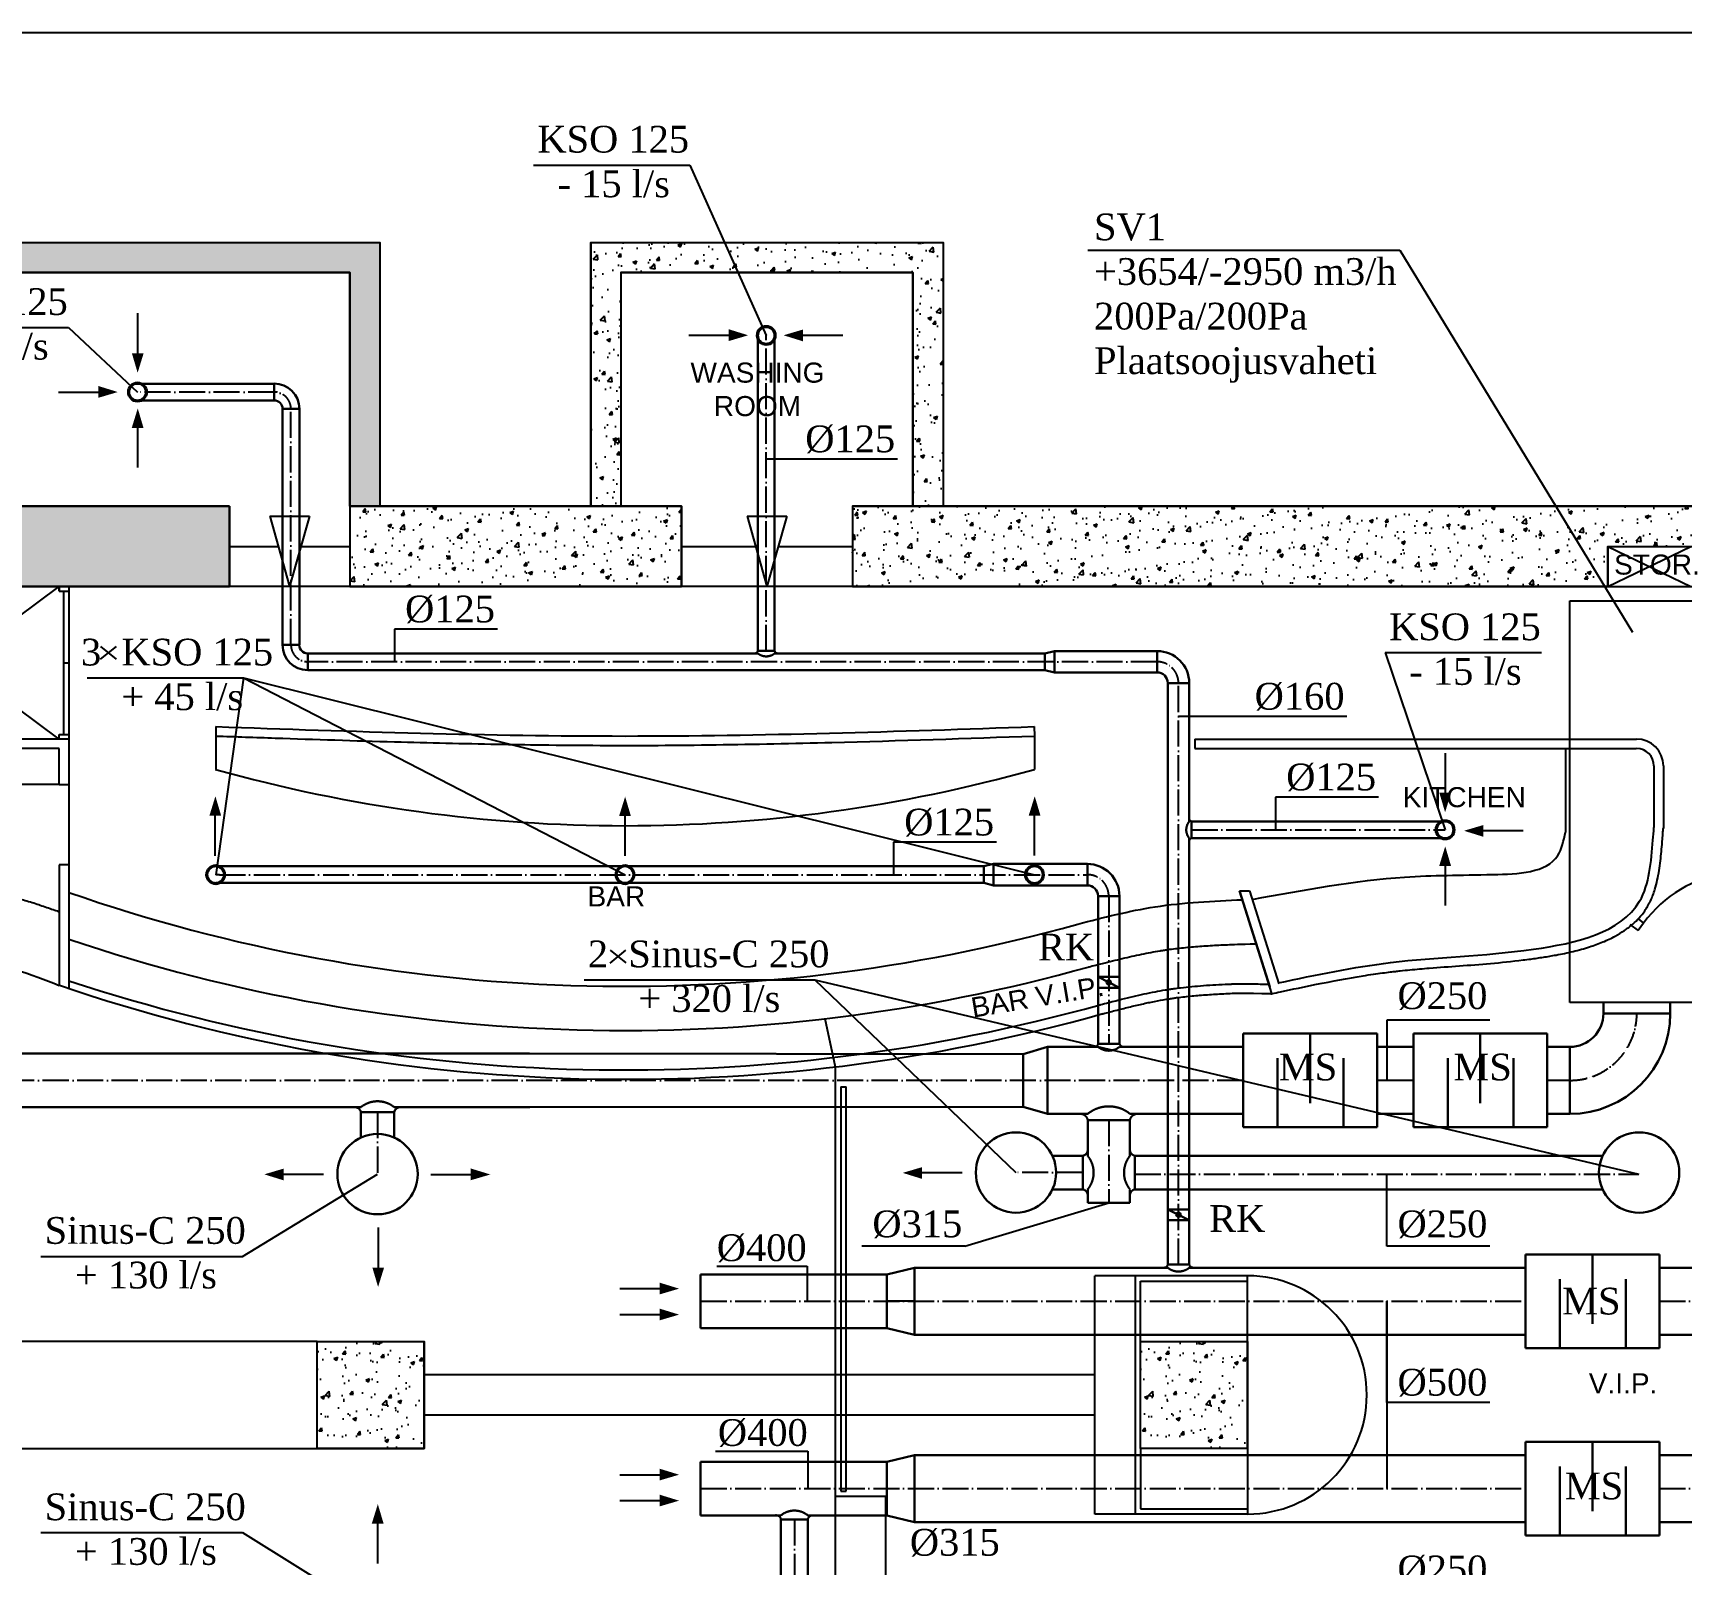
# Model space of a CAD drawing. Header units: millimetres. Extents: x 64632 to 106632, y -11124 to 18576.
# Drawn here: x 83931 to 96240, y 6617 to 18057 of the extents above; entities that cross this region are included whole.
import ezdxf

# ---------------------------------------------------------------- set-up
doc = ezdxf.new("R2010")
doc.units = ezdxf.units.MM
doc.linetypes.add('CenterLine', pattern=[17.2, 13, -2, 0.2, -2])
for name, color, linetype in [('0_RAAM', 250, 'Continuous'), ('Strelki', 7, 'Continuous'), ('Torud SP', 5, 'Continuous'), ('Trubi', 232, 'Continuous'), ('Trubi S', 5, 'Continuous'), ('Trubi V', 1, 'Continuous'), ('Xref', 7, 'Continuous')]:
    doc.layers.add(name, color=color, linetype=linetype)
doc.styles.add('ROMANS', font='arial.ttf')
pattern_1 = [(50, (-455829.67, -150920.86), (286.90407, -25.10085), [30, -330]), (355, (-455829.67, -150920.86), (-55.50053, 300.87685), [24, -264]), (100.4514, (-455805.76, -150922.95), (231.40375, 275.77582), [25.49608, -280.45684]), (46.1842, (-455829.67, -150840.86), (426.89642, -66.2076), [45, -495]), (96.6356, (-455794.1, -150846.37), (373.86508, 389.64715), [38.2441, -420.6852]), (351.1842, (-455829.67, -150840.86), (373.86478, 389.64744), [36, -396]), (21, (-455789.67, -150860.86), (238.76282, -161.04756), [30, -330]), (326, (-455789.67, -150860.86), (97.32613, 290.06002), [24, -264]), (71.4514, (-455769.77, -150874.28), (336.08905, 129.0122), [25.49608, -280.45684]), (37.5, (-455829.67, -150920.86), (4.863942, 133.157542), [0, -260.8, 0, -268, 0, -265]), (7.5, (-455829.67, -150920.86), (105.227815, 157.764685), [0, -152.8, 0, -254.8, 0, -101]), (327.5, (-455918.87, -150920.86), (213.528974, -9.021949), [0, -100, 0, -312, 0, -414]), (317.5, (-455958.87, -150920.86), (233.27447, 40.04199), [0, -130, 0, -207.2, 0, -294])]

msp = doc.modelspace()

# ---------------------------------------------------------------- hatches: boundary and pattern name
at = {"layer": 'Strelki'}
for color, points in [(1, [(89128, 15843), (89128, 15755), (89273, 15798)]), (1, [(89682, 15753), (89682, 15841), (89537, 15798)]), (1, [(84758, 15664), (84670, 15664), (84713, 15518)]), (1, [(84420, 15419), (84420, 15331), (84565, 15374)]), (1, [(84669, 15106), (84757, 15106), (84714, 15252)]), (5, [(85249, 12208), (85337, 12208), (85294, 12354)]), (5, [(88309, 12206), (88397, 12206), (88354, 12351)]), (5, [(91368, 12209), (91456, 12209), (91413, 12354)]), (1, [(94523, 12380), (94435, 12380), (94478, 12234)]), (1, [(94764, 12051), (94764, 12139), (94619, 12096)]), (1, [(94434, 11834), (94522, 11834), (94479, 11980)]), (5, [(85804, 9484), (85804, 9572), (85659, 9529)]), (5, [(87201, 9573), (87201, 9485), (87347, 9528)]), (5, [(90572, 9495), (90572, 9583), (90427, 9540)]), (5, [(86554, 8833), (86466, 8833), (86509, 8688)]), (1, [(88611, 8720), (88611, 8632), (88757, 8675)]), (1, [(88611, 8526), (88611, 8438), (88757, 8481)]), (1, [(88611, 7330), (88611, 7242), (88757, 7285)]), (5, [(86462, 6920), (86550, 6920), (86507, 7065)]), (1, [(88611, 7136), (88611, 7048), (88757, 7091)])]:
    msp.add_hatch(color=color, dxfattribs=at).paths.add_polyline_path(points)
at = {"layer": 'Xref'}
h = msp.add_hatch(dxfattribs=at)
h.set_pattern_fill('AR-CONC', color=256, scale=40, style=0)
h.set_pattern_definition(pattern_1)
h.paths.add_polyline_path([(86298, 16266), (86298, 14521), (86523, 14521), (86523, 16491), (78673, 16491), (78673, 14521), (78898, 14521), (78898, 16266)])
h = msp.add_hatch(dxfattribs=at)
h.set_pattern_fill('AR-CONC', color=256, scale=40, style=0)
h.set_pattern_definition(pattern_1)
h.paths.add_polyline_path([(88098, 16491), (88098, 14521), (88323, 14521), (88323, 16266), (90503, 16266), (90503, 14521), (90728, 14521), (90728, 16491)])
h = msp.add_hatch(dxfattribs=at)
h.set_pattern_fill('AR-CONC', color=256, scale=40, style=0)
h.set_pattern_definition(pattern_1)
h.paths.add_polyline_path([(85398, 14521), (78593, 14521), (78593, 14221), (77543, 14221), (77543, 14521), (69153, 14521), (69828, 13921), (85398, 13921)])
h = msp.add_hatch(dxfattribs=at)
h.set_pattern_fill('AR-CONC', color=256, scale=40, style=0)
h.set_pattern_definition(pattern_1)
h.paths.add_polyline_path([(86298, 14521), (86298, 13921), (88775, 13921), (88775, 14521)])
h = msp.add_hatch(dxfattribs=at)
h.set_pattern_fill('AR-CONC', color=256, scale=40, style=0)
h.set_pattern_definition(pattern_1)
h.paths.add_polyline_path([(90051, 14521), (90051, 13921), (95693, 13921), (95693, 14221), (96513, 14221), (96513, 14521)])
h = msp.add_hatch(dxfattribs=at)
h.set_pattern_fill('AR-CONC', color=256, scale=40, style=0)
h.set_pattern_definition([(50, (-443309.67, -150920.86), (286.90407, -25.10085), [30, -330]), (355, (-443309.67, -150920.86), (-55.50053, 300.87685), [24, -264]), (100.4514, (-443285.76, -150922.95), (231.40375, 275.77582), [25.49608, -280.45684]), (46.1842, (-443309.67, -150840.86), (426.89642, -66.2076), [45, -495]), (96.6356, (-443274.1, -150846.37), (373.86508, 389.64715), [38.2441, -420.6852]), (351.1842, (-443309.67, -150840.86), (373.86478, 389.64744), [36, -396]), (21, (-443269.67, -150860.86), (238.76282, -161.04756), [30, -330]), (326, (-443269.67, -150860.86), (97.32613, 290.06002), [24, -264]), (71.4514, (-443249.77, -150874.28), (336.08905, 129.0122), [25.49608, -280.45684]), (37.5, (-443309.67, -150920.86), (4.863942, 133.157542), [0, -260.8, 0, -268, 0, -265]), (7.5, (-443309.67, -150920.86), (105.227815, 157.764685), [0, -152.8, 0, -254.8, 0, -101]), (327.5, (-443398.87, -150920.86), (213.528974, -9.021949), [0, -100, 0, -312, 0, -414]), (317.5, (-443438.87, -150920.86), (233.27447, 40.04199), [0, -130, 0, -207.2, 0, -294])])
h.paths.add_polyline_path([(86053, 8281), (86053, 7481), (86853, 7481), (86853, 8281)])
h = msp.add_hatch(dxfattribs=at)
h.set_pattern_fill('AR-CONC', color=256, scale=40, style=0)
h.set_pattern_definition([(50, (-437159.67, -150920.86), (286.90407, -25.10085), [30, -330]), (355, (-437159.67, -150920.86), (-55.50053, 300.87685), [24, -264]), (100.4514, (-437135.76, -150922.95), (231.40375, 275.77582), [25.49608, -280.45684]), (46.1842, (-437159.67, -150840.86), (426.89642, -66.2076), [45, -495]), (96.6356, (-437124.1, -150846.37), (373.86508, 389.64715), [38.2441, -420.6852]), (351.1842, (-437159.67, -150840.86), (373.86478, 389.64744), [36, -396]), (21, (-437119.67, -150860.86), (238.76282, -161.04756), [30, -330]), (326, (-437119.67, -150860.86), (97.32613, 290.06002), [24, -264]), (71.4514, (-437099.77, -150874.28), (336.08905, 129.0122), [25.49608, -280.45684]), (37.5, (-437159.67, -150920.86), (4.863942, 133.157542), [0, -260.8, 0, -268, 0, -265]), (7.5, (-437159.67, -150920.86), (105.227815, 157.764685), [0, -152.8, 0, -254.8, 0, -101]), (327.5, (-437248.87, -150920.86), (213.528974, -9.021949), [0, -100, 0, -312, 0, -414]), (317.5, (-437288.87, -150920.86), (233.27447, 40.04199), [0, -130, 0, -207.2, 0, -294])])
h.paths.add_polyline_path([(92203, 8281), (92203, 7481), (93003, 7481), (93003, 8281)])

# ---------------------------------------------------------------- linework, layer by layer
at = {"layer": '0_RAAM', "color": 7, "ltscale": 3}
msp.add_line((105921, 18057), (67053, 18057), dxfattribs=at)
at = {"layer": 'Strelki', "color": 7}
for p, q in [((88837, 17070), (89408, 15797)), ((94139, 16433), (95877, 13580)), ((84714, 15665), (84714, 15963)), ((84197, 15856), (84712, 15374)), ((88830, 15798), (89128, 15798)), ((89682, 15798), (89980, 15798)), ((84122, 15374), (84420, 15374)), ((84713, 15106), (84713, 14809)), ((89620, 14873), (89408, 14873)), ((86631, 13602), (86631, 13359)), ((84435, 13474), (84552, 13379)), ((84435, 13377), (84554, 13474)), ((94031, 13427), (94478, 12103)), ((85504, 13238), (85296, 11768)), ((85504, 13238), (88353, 11768)), ((85504, 13238), (91411, 11768)), ((92976, 12950), (92487, 12950)), ((94478, 12677), (94478, 12380)), ((93212, 12347), (93212, 12103)), ((85293, 11910), (85293, 12208)), ((88353, 11908), (88353, 12206)), ((91412, 11911), (91412, 12209)), ((95062, 12096), (94764, 12096)), ((90359, 12010), (90359, 11768)), ((94479, 11834), (94479, 11537)), ((88241, 11204), (88358, 11109)), ((88241, 11107), (88360, 11204)), ((89214, 10983), (89772, 10983)), ((89772, 10983), (91273, 9542)), ((89772, 10983), (95926, 9531)), ((94043, 10681), (94043, 10231)), ((85496, 8916), (86505, 9531)), ((86102, 9529), (85804, 9529)), ((86904, 9528), (87201, 9528)), ((90870, 9540), (90572, 9540)), ((94043, 8992), (94043, 9531)), ((90890, 8992), (91966, 9317)), ((86509, 9131), (86509, 8833)), ((85157, 8916), (85496, 8916)), ((89040, 8844), (89713, 8844)), ((89713, 8844), (89713, 8581)), ((88314, 8675), (88611, 8675)), ((94043, 7825), (94043, 8581)), ((94043, 8581), (94043, 7181)), ((88314, 8481), (88611, 8481)), ((89028, 7460), (89719, 7460)), ((89719, 7460), (89719, 7181)), ((88314, 7285), (88611, 7285)), ((88314, 7091), (88611, 7091)), ((86506, 6622), (86506, 6920)), ((85157, 6852), (85496, 6852)), ((85496, 6852), (86505, 6225))]:
    msp.add_line(p, q, dxfattribs=at)
at = {"layer": 'Torud SP', "color": 7, "linetype": 'Continuous', "lineweight": -3}
for p, q in [((87670, 17070), (88837, 17070)), ((91810, 16433), (94139, 16433)), ((83030, 15856), (84197, 15856)), ((90389, 14873), (89620, 14873)), ((87400, 13602), (86631, 13602)), ((94031, 13427), (95198, 13427)), ((84337, 13238), (85504, 13238)), ((93744, 12950), (92976, 12950)), ((93980, 12347), (93212, 12347)), ((91128, 12010), (90359, 12010)), ((88047, 10983), (89214, 10983)), ((94812, 10681), (94043, 10681)), ((90890, 8992), (90121, 8992)), ((94812, 8992), (94043, 8992)), ((83990, 8916), (85157, 8916)), ((94812, 7825), (94043, 7825)), ((83990, 6852), (85157, 6852))]:
    msp.add_line(p, q, dxfattribs=at)
at = {"layer": 'Trubi', "color": 3, "linetype": 'Continuous', "ltscale": 70}
for p, q in [((95410, 10814), (95410, 13814)), ((95410, 13814), (97410, 13814)), ((97410, 10814), (95410, 10814))]:
    msp.add_line(p, q, dxfattribs=at)
at = {"layer": 'Trubi S', "lineweight": 30}
for p, q in [((91033, 11831), (85296, 11831)), ((91105, 11848), (91033, 11831)), ((91033, 11706), (91033, 11831)), ((91105, 11848), (91105, 11688)), ((91806, 11848), (91105, 11848)), ((91033, 11706), (85296, 11706)), ((91105, 11688), (91033, 11706)), ((91806, 11688), (91105, 11688)), ((91886, 11608), (91886, 10505)), ((92046, 11608), (92046, 10505)), ((91886, 11004), (92046, 11004)), ((91886, 10923), (91886, 11004)), ((91886, 11004), (92046, 10923)), ((92046, 11004), (92046, 10923)), ((92046, 10923), (91886, 10923)), ((95660, 10731), (95660, 10814)), ((96160, 10731), (96160, 10814)), ((91327, 10428), (91508, 10481)), ((91508, 9981), (91508, 10481)), ((91508, 10481), (91886, 10481)), ((92046, 10481), (92970, 10481)), ((92970, 9881), (92970, 10581)), ((92970, 10581), (93970, 10581)), ((93470, 10581), (93470, 10062)), ((93970, 10581), (93970, 9881)), ((94241, 10481), (93970, 10481)), ((94241, 9881), (94241, 10581)), ((94241, 10581), (95241, 10581)), ((94741, 10581), (94741, 10062)), ((95241, 10581), (95241, 9881)), ((95410, 10481), (95241, 10481)), ((79923, 10431), (87640, 10431)), ((87640, 10431), (91327, 10428)), ((91327, 10428), (91327, 10034)), ((93227, 9881), (93227, 10396)), ((93719, 9881), (93719, 10396)), ((94498, 9881), (94498, 10396)), ((94990, 9881), (94990, 10396)), ((86330, 10031), (81420, 10031)), ((86380, 9994), (86380, 9804)), ((86630, 10031), (87642, 10031)), ((86630, 9994), (86630, 9804)), ((87642, 10031), (91327, 10034)), ((91327, 10034), (91508, 9981)), ((91508, 9981), (91748, 9981)), ((92124, 9981), (92970, 9981)), ((94241, 9981), (93970, 9981)), ((95410, 9981), (95241, 9981)), ((91809, 9667), (91809, 9934)), ((92124, 9667), (92124, 9934)), ((93970, 9881), (92970, 9881)), ((95241, 9881), (94241, 9881)), ((91545, 9667), (91772, 9667)), ((92161, 9667), (95658, 9667)), ((91772, 9417), (91545, 9417)), ((91809, 9317), (91809, 9417)), ((92124, 9317), (92124, 9417)), ((95653, 9417), (92161, 9417)), ((91809, 9317), (92124, 9317))]:
    msp.add_line(p, q, dxfattribs=at)
at = {"layer": 'Trubi S', "linetype": 'CenterLine', "lineweight": 30, "ltscale": 70}
for p, q in [((91806, 11688), (91806, 11848)), ((91886, 11608), (92046, 11608)), ((95660, 10731), (96160, 10731)), ((91886, 10482), (91862, 10482)), ((92046, 10505), (91886, 10505)), ((92047, 10481), (92079, 10481)), ((95410, 10481), (95410, 9981)), ((86380, 10031), (86330, 10031)), ((86380, 9994), (86630, 9994)), ((86631, 10031), (86668, 10031)), ((91809, 9981), (91746, 9981)), ((92125, 9981), (92172, 9981)), ((91809, 9934), (92124, 9934)), ((91772, 9667), (91772, 9417)), ((91809, 9667), (91809, 9717)), ((92124, 9668), (92124, 9706)), ((92161, 9417), (92161, 9667)), ((91809, 9417), (91809, 9379)), ((92124, 9417), (92124, 9367))]:
    msp.add_line(p, q, dxfattribs=at)
at = {"layer": 'Trubi S'}
for p, q in [((85324, 11768), (85296, 11768)), ((94241, 10231), (93970, 10231)), ((95410, 10231), (95241, 10231))]:
    msp.add_line(p, q, dxfattribs=at)
at = {"layer": 'Trubi S', "linetype": 'CenterLine', "ltscale": 15}
for p, q in [((85324, 11768), (91806, 11768)), ((91966, 11608), (91966, 10505)), ((92970, 10231), (76255, 10231)), ((86505, 9994), (86505, 9531)), ((91966, 9934), (91966, 9317)), ((91772, 9542), (91273, 9542)), ((92161, 9531), (95926, 9531))]:
    msp.add_line(p, q, dxfattribs=at)
at = {"layer": 'Trubi S', "lineweight": 30}
for centre, radius in [((85296, 11768), 70), ((85296, 11768), 62.5), ((88353, 11768), 70), ((88353, 11768), 62.5), ((91411, 11768), 70), ((91411, 11768), 62.5), ((91966, 10963), 16.4), ((86505, 9531), 300), ((91273, 9542), 300), ((95927, 9542), 300)]:
    msp.add_circle(centre, radius, dxfattribs=at)
at = {"layer": 'Trubi S', "linetype": 'ByBlock', "lineweight": 30, "ltscale": 70}
for centre, radius, start, end in [((91806, 11608), 240, 0, 90), ((91806, 11608), 80, 0, 90), ((95410, 10731), 750, 270, 0), ((95410, 10731), 250, 270, 0)]:
    msp.add_arc(centre, radius, start, end, dxfattribs=at)
at = {"layer": 'Trubi S', "linetype": 'CenterLine', "ltscale": 10}
for centre, radius, start, end in [((91806, 11608), 160, 0, 90), ((95410, 10731), 500, 270, 0)]:
    msp.add_arc(centre, radius, start, end, dxfattribs=at)
at = {"layer": 'Trubi S', "linetype": 'CenterLine', "lineweight": 30, "ltscale": 70}
for centre, radius, start, end in [((91857, 10511), 30.3, 277.2864, 348.3453), ((91966, 10580), 127, 230.6826, 309.1071), ((92076, 10512), 30.3, 191.8172, 274.5265), ((86334, 9984), 47.3, 11.8172, 94.5265), ((86505, 9877), 198, 50.6826, 129.1071), ((86676, 9984), 47.3, 97.2864, 168.3453), ((91751, 9922), 59.6, 11.8172, 94.5265), ((91967, 9787), 250, 50.6826, 129.1071), ((92182, 9922), 59.6, 97.2864, 168.3453), ((91762, 9714), 47.3, 281.8172, 4.5265), ((91655, 9542), 198, 320.6826, 39.1071), ((92278, 9542), 198, 140.6826, 219.1071), ((92171, 9714), 47.3, 187.2864, 258.3453), ((91762, 9371), 47.3, 7.2864, 78.3453), ((92171, 9371), 47.3, 101.8172, 184.5265)]:
    msp.add_arc(centre, radius, start, end, dxfattribs=at)
at = {"layer": 'Trubi V', "lineweight": 30}
for p, q in [((89345, 15797), (89345, 13440)), ((89470, 15797), (89470, 13440)), ((85733, 15436), (84712, 15436)), ((85733, 15311), (84712, 15311)), ((85796, 15249), (85796, 13484)), ((85921, 13484), (85921, 15249)), ((89345, 13421), (85983, 13421)), ((91488, 13421), (89478, 13421)), ((91560, 13439), (91488, 13421)), ((91488, 13296), (91488, 13421)), ((91560, 13439), (91560, 13279)), ((92327, 13439), (91560, 13439)), ((91488, 13296), (85983, 13296)), ((91560, 13279), (91488, 13296)), ((92327, 13279), (91560, 13279)), ((92407, 13199), (92407, 8855)), ((92567, 13199), (92567, 12166)), ((94478, 12166), (92585, 12166)), ((92567, 12041), (92567, 8855)), ((94478, 12041), (92585, 12041)), ((92407, 9267), (92567, 9267)), ((92407, 9186), (92407, 9267)), ((92407, 9267), (92567, 9186)), ((92567, 9267), (92567, 9186)), ((92567, 9186), (92407, 9186)), ((95079, 8231), (95079, 8931)), ((95079, 8931), (96079, 8931)), ((95579, 8931), (95579, 8412)), ((96079, 8931), (96079, 8231)), ((88918, 8381), (88918, 8781)), ((90309, 8781), (88918, 8781)), ((90309, 8781), (90515, 8831)), ((90309, 8381), (90309, 8781)), ((90515, 8331), (90515, 8831)), ((90515, 8831), (92407, 8831)), ((92567, 8831), (95079, 8831)), ((95336, 8231), (95336, 8746)), ((95828, 8231), (95828, 8746)), ((96079, 8831), (96410, 8831)), ((90309, 8381), (88918, 8381)), ((90309, 8381), (90515, 8331)), ((95079, 8331), (90515, 8331)), ((96410, 8331), (96079, 8331)), ((96079, 8231), (95079, 8231)), ((95079, 6831), (95079, 7531)), ((95079, 7531), (96079, 7531)), ((95579, 7531), (95579, 7012)), ((96079, 7531), (96079, 6831)), ((90309, 7381), (90515, 7431)), ((90515, 6931), (90515, 7431)), ((90515, 7431), (95079, 7431)), ((96079, 7431), (99800, 7431)), ((88918, 6981), (88918, 7381)), ((90309, 7381), (88918, 7381)), ((90309, 6981), (90309, 7381)), ((95336, 6831), (95336, 7346)), ((95828, 6831), (95828, 7346)), ((89478, 6981), (88918, 6981)), ((89518, 6951), (89518, 4116)), ((89718, 6951), (89718, 3986)), ((90309, 6981), (89719, 6981)), ((90309, 6981), (90515, 6931)), ((95079, 6931), (90515, 6931)), ((99800, 6931), (96079, 6931)), ((96079, 6831), (95079, 6831))]:
    msp.add_line(p, q, dxfattribs=at)
at = {"layer": 'Trubi V', "linetype": 'CenterLine', "ltscale": 15}
for p, q in [((89408, 13440), (89408, 15797)), ((85733, 15374), (84712, 15374)), ((85858, 13484), (85858, 15249)), ((92327, 13359), (85983, 13359)), ((92487, 8855), (92487, 13199)), ((92585, 12103), (94478, 12103)), ((88918, 8581), (95079, 8581)), ((96079, 8581), (96410, 8581)), ((88918, 7181), (95079, 7181)), ((96079, 7181), (97713, 7181)), ((89618, 6951), (89618, 4046))]:
    msp.add_line(p, q, dxfattribs=at)
at = {"layer": 'Trubi V', "linetype": 'CenterLine', "lineweight": 30, "ltscale": 70}
for p, q in [((85733, 15311), (85733, 15436)), ((85796, 15249), (85921, 15249)), ((85921, 13484), (85796, 13484)), ((85983, 13421), (85983, 13296)), ((89345, 13421), (89326, 13421)), ((89470, 13440), (89345, 13440)), ((89470, 13421), (89495, 13421)), ((92327, 13279), (92327, 13439)), ((92407, 13199), (92567, 13199)), ((92567, 12166), (92567, 12185)), ((92585, 12041), (92585, 12166)), ((92567, 12041), (92567, 12016)), ((92406, 8832), (92382, 8832)), ((92567, 8855), (92407, 8855)), ((92567, 8831), (92599, 8831)), ((89518, 6981), (89478, 6981)), ((89518, 6951), (89718, 6951)), ((89719, 6981), (89749, 6981))]:
    msp.add_line(p, q, dxfattribs=at)
at = {"layer": 'Trubi V'}
msp.add_line((90515, 8581), (90309, 8581), dxfattribs=at)
at = {"layer": 'Trubi V', "lineweight": 30}
for centre, radius in [((89408, 15797), 70), ((89408, 15797), 62.5), ((84712, 15374), 70), ((84712, 15374), 62.5), ((94478, 12103), 70), ((94478, 12103), 62.5), ((92487, 9227), 16.4)]:
    msp.add_circle(centre, radius, dxfattribs=at)
at = {"layer": 'Trubi V', "linetype": 'ByBlock', "lineweight": 30, "ltscale": 70}
for centre, radius, start, end in [((85733, 15249), 188, 0, 90), ((85733, 15249), 62.5, 0, 90), ((85983, 13484), 188, 180, 270), ((85983, 13484), 62.5, 180, 270), ((92327, 13199), 240, 0, 90), ((92327, 13199), 80, 0, 90)]:
    msp.add_arc(centre, radius, start, end, dxfattribs=at)
at = {"layer": 'Trubi V', "linetype": 'CenterLine', "ltscale": 10}
for centre, radius, start, end in [((85733, 15249), 125, 0, 90), ((85983, 13484), 125, 180, 270), ((92327, 13199), 160, 0, 90)]:
    msp.add_arc(centre, radius, start, end, dxfattribs=at)
at = {"layer": 'Trubi V', "linetype": 'CenterLine', "lineweight": 30, "ltscale": 70}
for centre, radius, start, end in [((89322, 13445), 23.6, 277.2864, 348.3453), ((89408, 13498), 99.2, 230.6826, 309.1071), ((89493, 13445), 23.6, 191.8172, 274.5265), ((92590, 12189), 23.6, 187.2864, 258.3453), ((92644, 12103), 99.2, 140.6826, 219.1071), ((92590, 12018), 23.6, 101.8172, 184.5265), ((92377, 8861), 30.3, 277.2864, 348.3453), ((92487, 8930), 127, 230.6826, 309.1071), ((92597, 8862), 30.3, 191.8172, 274.5265), ((89618, 6858), 159, 50.6826, 129.1071), ((89481, 6944), 37.8, 11.8172, 94.5265), ((89755, 6944), 37.8, 97.2864, 168.3453)]:
    msp.add_arc(centre, radius, start, end, dxfattribs=at)
at = {"layer": 'Xref'}
for p, q in [((78673, 16491), (86523, 16491)), ((78673, 16491), (86523, 16491)), ((86523, 16491), (86523, 14521)), ((86523, 16491), (86523, 14521)), ((88098, 16491), (88098, 14521)), ((88098, 16491), (88323, 16491)), ((88323, 16491), (90503, 16491)), ((90503, 16491), (90728, 16491)), ((90728, 16491), (90728, 14521)), ((78898, 16266), (86298, 16266)), ((86298, 16266), (78898, 16266)), ((86298, 16266), (86298, 13921)), ((86298, 14521), (86298, 16266)), ((88323, 16266), (88323, 14521)), ((88323, 16266), (90503, 16266)), ((90503, 16266), (90503, 14521)), ((78593, 14521), (85398, 14521)), ((85398, 14521), (78593, 14521)), ((85398, 14521), (78593, 14521)), ((85398, 14521), (85398, 13921)), ((85398, 13921), (85398, 14521)), ((85398, 13921), (85398, 14521)), ((85701, 14447), (85996, 14447)), ((85701, 14447), (85848, 13921)), ((85996, 14447), (85848, 13921)), ((86298, 14521), (88775, 14521)), ((86523, 14521), (86298, 14521)), ((88775, 14521), (88775, 13921)), ((89266, 14447), (89561, 14447)), ((89266, 14447), (89413, 13921)), ((89561, 14447), (89413, 13921)), ((90051, 14521), (96593, 14521)), ((90051, 14521), (90051, 13921)), ((85398, 14221), (85764, 14221)), ((85933, 14221), (86298, 14221)), ((88775, 14221), (89329, 14221)), ((89498, 14221), (90051, 14221)), ((95693, 14221), (95693, 13921)), ((95693, 14221), (96313, 13921)), ((95693, 13921), (96313, 14221)), ((95693, 14221), (96513, 14221)), ((85398, 13921), (69828, 13921)), ((69828, 13921), (85398, 13921)), ((82591, 12781), (84128, 13921)), ((84128, 12781), (82591, 13921)), ((84128, 13886), (84128, 13921)), ((84128, 13921), (84128, 13886)), ((84198, 13921), (84198, 12781)), ((95693, 13921), (85398, 13921)), ((95693, 13921), (96393, 13921)), ((84128, 13886), (84198, 13886)), ((84163, 12816), (84163, 13886)), ((84163, 13351), (84198, 13351)), ((84128, 12781), (84128, 12816)), ((84128, 12781), (84128, 12816)), ((84128, 12816), (84198, 12816)), ((85298, 12874), (85296, 12804)), ((85296, 12804), (85296, 12554)), ((91408, 12874), (91411, 12804)), ((91411, 12804), (91411, 12554)), ((84128, 12781), (82591, 12781)), ((84128, 12711), (82778, 12711)), ((84198, 12781), (84128, 12781)), ((84128, 12441), (84128, 12711)), ((84198, 12781), (84163, 12781)), ((84198, 12781), (84198, 10941)), ((92608, 12781), (95908, 12781)), ((92608, 12781), (92608, 12711)), ((92608, 12711), (95905, 12711)), ((95376, 12711), (95376, 12086)), ((96038, 12581), (96038, 12120)), ((96108, 12581), (96108, 12115)), ((84128, 12441), (82547, 12441)), ((84128, 12441), (84198, 12441)), ((84198, 11841), (84128, 11841)), ((84128, 11841), (84128, 10941)), ((84198, 11841), (84198, 10918)), ((92943, 11647), (93168, 10931)), ((93185, 10879), (92943, 11647)), ((92943, 11647), (93017, 11647)), ((93017, 11647), (93235, 10952)), ((95857, 11395), (95919, 11350)), ((95919, 11437), (95960, 11406)), ((95960, 11406), (95919, 11350)), ((89925, 10331), (89849, 10692)), ((89925, 5021), (89925, 10331)), ((89965, 10184), (90005, 10183)), ((89965, 10184), (89965, 7161)), ((90005, 7161), (90005, 10183)), ((92163, 8771), (91863, 8771)), ((91863, 6991), (91863, 8771)), ((93003, 8771), (92163, 8771)), ((92163, 8771), (92163, 6991)), ((93003, 8731), (93003, 8771)), ((92203, 8281), (92203, 8731)), ((92203, 8731), (93003, 8731)), ((93003, 8281), (93003, 8731)), ((86053, 8281), (80573, 8281)), ((86053, 8281), (86853, 8281)), ((86053, 7481), (86053, 8281)), ((86853, 7481), (86853, 8281)), ((86853, 8281), (86853, 7481)), ((92203, 8281), (93003, 8281)), ((92203, 7481), (92203, 8281)), ((93003, 7481), (93003, 8281)), ((93003, 8281), (93003, 7481)), ((93003, 8281), (93003, 7481)), ((91863, 8031), (86853, 8031)), ((86853, 8031), (86853, 8031)), ((91863, 7881), (91863, 8031)), ((91863, 7731), (86853, 7731)), ((80573, 7481), (86053, 7481)), ((86053, 7481), (86853, 7481)), ((86853, 7481), (86053, 7481)), ((93003, 7481), (92203, 7481)), ((92203, 7481), (92203, 7031)), ((93003, 7481), (93003, 7031)), ((89965, 7161), (90005, 7161)), ((90300, 7121), (89925, 7121)), ((90300, 5021), (90300, 7121)), ((92203, 7031), (93003, 7031)), ((93003, 7031), (93003, 6991)), ((92163, 6991), (91863, 6991)), ((93003, 6991), (92163, 6991))]:
    msp.add_line(p, q, dxfattribs=at)
at = {"layer": 'Xref', "flags": 128}
for points in [[(78673, 14521), (78673, 16491), (86523, 16491), (86523, 14521), (86298, 14521), (86298, 16266), (78898, 16266), (78898, 14521), (78673, 14521)], [(86298, 13921), (88775, 13921), (88775, 14521), (86298, 14521), (86298, 13921)]]:
    msp.add_lwpolyline(points, close=True, dxfattribs=at)
for points in [[(88098, 14521), (88098, 16491), (90728, 16491), (90728, 14521), (90503, 14521), (90503, 16266), (88323, 16266), (88323, 14521), (88098, 14521)], [(90051, 14521), (90051, 13921), (95693, 13921), (95693, 14221), (96513, 14221), (96513, 14521), (90051, 14521), (90051, 13921)], [(86053, 8281), (86853, 8281), (86853, 7481), (86053, 7481), (86053, 8281)], [(92203, 8281), (93003, 8281), (93003, 7481), (92203, 7481), (92203, 8281)]]:
    msp.add_lwpolyline(points, dxfattribs=at)
at = {"layer": 'Xref'}
for centre, radius, start, end in [((95908, 12581), 200, 0, 90), ((95908, 12581), 130, 0, 90), ((88353, 23471), 11337, 254.3548, 285.6452), ((96717, 10854), 937, 53.8587, 143.8587), ((88345, 23533), 12599, 250.7857, 285.6064), ((88345, 23533), 12929, 251.2946, 285.6064), ((88345, 23533), 13224, 251.7268, 285.6064), ((88366, 23360), 13121, 251.1589, 285.722), ((93003, 7881), 890, 270, 90)]:
    msp.add_arc(centre, radius, start, end, dxfattribs=at)
for points, knots in [([(85296, 12804), (85445, 12799), (85593, 12794), (86038, 12779), (86335, 12769), (86888, 12754), (87144, 12748), (87509, 12741), (87619, 12739), (87874, 12736), (88021, 12735), (88239, 12734), (88312, 12734), (88456, 12734), (88528, 12734), (88744, 12735), (88889, 12737), (89321, 12743), (89610, 12749), (90403, 12769), (90907, 12787), (91411, 12804)], [0, 0, 0, 0, 445.473029, 445.473029, 1336.419087, 1336.419087, 2102.823337, 2102.823337, 2431.13793, 2431.13793, 2869.856153, 2869.856153, 3086.019619, 3086.019619, 3302.183086, 3302.183086, 3734.510019, 3734.510019, 4599.163886, 4599.163886, 6111.603718, 6111.603718, 6111.603718, 6111.603718]), ([(93037, 11583), (93423, 11654), (94031, 11766), (94745, 11763), (95314, 11784), (95363, 12022), (95376, 12086)], [0, 0, 0, 0, 1151.223889, 1811.361599, 2316.053423, 2499.859058, 2499.859058, 2499.859058, 2499.859058]), ([(93185, 10879), (93158, 10873), (93203, 10883), (93338, 10912), (93428, 10931), (93634, 10972), (93750, 10994), (93891, 11017), (93918, 11021), (93966, 11028), (93988, 11031), (94031, 11036), (94051, 11039), (94083, 11043), (94095, 11044), (94119, 11047), (94131, 11049), (94167, 11052), (94191, 11055), (94263, 11062), (94312, 11066), (94434, 11076), (94509, 11081), (94661, 11092), (94739, 11098), (94896, 11112), (94977, 11120), (95079, 11133), (95098, 11135), (95133, 11140), (95149, 11142), (95180, 11147), (95196, 11149), (95243, 11156), (95275, 11162), (95349, 11175), (95392, 11184), (95476, 11204), (95517, 11216), (95591, 11240), (95624, 11252), (95688, 11278), (95719, 11293), (95772, 11322), (95795, 11336), (95839, 11366), (95860, 11382), (95896, 11414), (95912, 11429), (95942, 11462), (95956, 11479), (95973, 11504), (95978, 11511), (95984, 11522), (95987, 11526), (95991, 11533), (95993, 11537), (95997, 11544), (95999, 11547), (96004, 11557), (96008, 11564), (96018, 11585), (96024, 11599), (96035, 11628), (96040, 11643), (96052, 11680), (96058, 11704), (96068, 11751), (96073, 11775), (96080, 11823), (96084, 11847), (96089, 11895), (96091, 11919), (96096, 11965), (96098, 11989), (96100, 12018), (96100, 12024), (96101, 12037), (96102, 12043), (96103, 12062), (96104, 12075), (96106, 12097), (96107, 12106), (96108, 12115)], [0, 0, 0, 0, 136.370392, 136.370392, 409.111177, 409.111177, 766.273458, 766.273458, 847.413386, 847.413386, 916.772298, 916.772298, 980.519261, 980.519261, 1018.33589, 1018.33589, 1056.152519, 1056.152519, 1131.785777, 1131.785777, 1283.052293, 1283.052293, 1515.155441, 1515.155441, 1747.258589, 1747.258589, 1979.361736, 1979.361736, 2033.348856, 2033.348856, 2076.172742, 2076.172742, 2118.996627, 2118.996627, 2204.644398, 2204.644398, 2318.091728, 2318.091728, 2431.539058, 2431.539058, 2525.38626, 2525.38626, 2619.233461, 2619.233461, 2693.124323, 2693.124323, 2767.015184, 2767.015184, 2829.060717, 2829.060717, 2891.10625, 2891.10625, 2913.711688, 2913.711688, 2926.670492, 2926.670492, 2937.312122, 2937.312122, 2947.953753, 2947.953753, 2969.237014, 2969.237014, 3011.803536, 3011.803536, 3054.370058, 3054.370058, 3121.357776, 3121.357776, 3188.345493, 3188.345493, 3255.33321, 3255.33321, 3322.320928, 3322.320928, 3389.308645, 3389.308645, 3408.456381, 3408.456381, 3427.604117, 3427.604117, 3465.899588, 3465.899588, 3493.079621, 3493.079621, 3493.079621, 3493.079621]), ([(93233, 10960), (93514, 11019), (94150, 11152), (95026, 11159), (95979, 11375), (96020, 11903), (96035, 12089), (96038, 12120)], [0, 0, 0, 0, 851.820553, 1923.987172, 2793.347414, 3260.073805, 3355.810238, 3355.810238, 3355.810238, 3355.810238]), ([(82001, 11803), (82008, 11800), (82016, 11797), (82052, 11783), (82080, 11772), (82135, 11751), (82162, 11741), (82215, 11723), (82241, 11714), (82292, 11698), (82316, 11691), (82365, 11678), (82389, 11672), (82435, 11662), (82457, 11658), (82485, 11653), (82491, 11653), (82508, 11650), (82520, 11649), (82533, 11647), (82535, 11647), (82538, 11647), (82540, 11646), (82543, 11646), (82545, 11646), (82550, 11646), (82553, 11645), (82563, 11644), (82570, 11644), (82590, 11643), (82605, 11642), (82640, 11641), (82662, 11640), (82708, 11641), (82732, 11641), (82781, 11643), (82806, 11644), (82859, 11646), (82886, 11648), (82943, 11651), (82972, 11653), (83031, 11656), (83062, 11657), (83125, 11660), (83157, 11661), (83223, 11662), (83257, 11662), (83326, 11661), (83361, 11660), (83434, 11656), (83471, 11653), (83518, 11648), (83527, 11647), (83539, 11645), (83543, 11645), (83549, 11644), (83552, 11644), (83561, 11642), (83568, 11642), (83586, 11639), (83599, 11637), (83636, 11631), (83660, 11626), (83722, 11614), (83758, 11606), (83830, 11587), (83865, 11578), (83933, 11558), (83966, 11547), (84031, 11525), (84063, 11514), (84106, 11499), (84117, 11495), (84128, 11491)], [171.240955, 171.240955, 171.240955, 171.240955, 196.46924, 196.46924, 294.70386, 294.70386, 392.938481, 392.938481, 491.173101, 491.173101, 589.407721, 589.407721, 687.642341, 687.642341, 785.876961, 785.876961, 812.324477, 812.324477, 865.219508, 865.219508, 873.728753, 873.728753, 881.224906, 881.224906, 888.721058, 888.721058, 903.713364, 903.713364, 933.697974, 933.697974, 993.667196, 993.667196, 1078.46987, 1078.46987, 1163.272545, 1163.272545, 1248.07522, 1248.07522, 1332.877894, 1332.877894, 1417.680569, 1417.680569, 1502.483243, 1502.483243, 1587.285918, 1587.285918, 1672.088593, 1672.088593, 1756.891267, 1756.891267, 1841.693942, 1841.693942, 1862.369232, 1862.369232, 1869.400942, 1869.400942, 1876.432651, 1876.432651, 1890.496071, 1890.496071, 1918.622909, 1918.622909, 1974.876587, 1974.876587, 2063.050291, 2063.050291, 2151.223996, 2151.223996, 2239.3977, 2239.3977, 2327.571404, 2327.571404, 2360.321404, 2360.321404, 2360.321404, 2360.321404]), ([(91735, 11399), (91926, 11448), (92329, 11552), (92745, 11571), (92964, 11581)], [0, 0, 0, 0, 591.597678, 1246.07825, 1246.07825, 1246.07825, 1246.07825]), ([(81648, 11391), (81924, 11278), (82509, 11037), (83386, 11227), (83913, 11024), (84128, 10941)], [0, 0, 0, 0, 875.804933, 1865.053379, 2546.450254, 2546.450254, 2546.450254, 2546.450254]), ([(91817, 11079), (91852, 11088), (91886, 11097), (91970, 11118), (92019, 11130), (92115, 11153), (92163, 11164), (92256, 11184), (92303, 11192), (92353, 11200), (92357, 11201), (92366, 11202), (92371, 11203), (92380, 11205), (92385, 11205), (92400, 11207), (92410, 11209), (92439, 11213), (92459, 11215), (92518, 11222), (92559, 11226), (92640, 11233), (92682, 11236), (92766, 11241), (92809, 11243), (92894, 11247), (92936, 11249), (93068, 11251)], [0, 0, 0, 0, 106.986916, 106.986916, 263.229693, 263.229693, 419.47247, 419.47247, 575.715246, 575.715246, 590.002302, 590.002302, 606.494909, 606.494909, 622.987515, 622.987515, 655.972727, 655.972727, 721.943152, 721.943152, 853.884002, 853.884002, 985.824852, 985.824852, 1117.765702, 1117.765702, 1246.07825, 1246.07825, 1246.07825, 1246.07825]), ([(91891, 10793), (91911, 10799), (91930, 10804), (91987, 10818), (92025, 10828), (92091, 10844), (92120, 10851), (92176, 10865), (92204, 10871), (92258, 10883), (92285, 10888), (92338, 10898), (92363, 10903), (92393, 10908), (92398, 10909), (92406, 10910), (92410, 10911), (92419, 10912), (92423, 10913), (92435, 10914), (92443, 10916), (92468, 10919), (92485, 10921), (92530, 10926), (92558, 10929), (92615, 10935), (92644, 10937), (92704, 10942), (92735, 10944), (92797, 10947), (92828, 10949), (92865, 10951), (92869, 10951), (92878, 10951), (92881, 10951), (92888, 10952), (92891, 10952), (92898, 10952), (92902, 10952), (92910, 10953), (92915, 10953), (92927, 10953), (92933, 10953), (92947, 10953), (92955, 10953), (92982, 10953), (93002, 10953), (93060, 10952), (93098, 10951), (93160, 10949), (93173, 10949), (93163, 10949)], [0, 0, 0, 0, 60.459509, 60.459509, 181.378526, 181.378526, 277.803001, 277.803001, 374.227475, 374.227475, 470.65195, 470.65195, 567.076425, 567.076425, 584.509089, 584.509089, 600.136537, 600.136537, 615.763985, 615.763985, 647.018881, 647.018881, 709.528673, 709.528673, 810.088756, 810.088756, 910.64884, 910.64884, 1011.208923, 1011.208923, 1111.769007, 1111.769007, 1125.96904, 1125.96904, 1137.355052, 1137.355052, 1146.898001, 1146.898001, 1156.440951, 1156.440951, 1168.053738, 1168.053738, 1179.666526, 1179.666526, 1191.279313, 1191.279313, 1213.3559, 1213.3559, 1239.306289, 1239.306289, 1246.07825, 1246.07825, 1246.07825, 1246.07825]), ([(91909, 10726), (91945, 10735), (91980, 10744), (92050, 10762), (92084, 10770), (92150, 10787), (92182, 10794), (92246, 10809), (92276, 10815), (92337, 10827), (92366, 10833), (92402, 10838), (92408, 10840), (92418, 10841), (92420, 10841), (92425, 10842), (92427, 10842), (92434, 10844), (92439, 10844), (92454, 10846), (92463, 10848), (92493, 10852), (92513, 10854), (92569, 10860), (92606, 10864), (92683, 10870), (92723, 10873), (92804, 10877), (92846, 10880), (92923, 10883), (92959, 10885), (93185, 10879)], [0, 0, 0, 0, 112.01319, 112.01319, 224.026379, 224.026379, 336.039569, 336.039569, 448.052758, 448.052758, 560.065948, 560.065948, 587.206258, 587.206258, 596.614111, 596.614111, 606.021965, 606.021965, 624.837672, 624.837672, 662.469086, 662.469086, 737.731914, 737.731914, 870.900036, 870.900036, 1004.068158, 1004.068158, 1137.23628, 1137.23628, 1246.07825, 1246.07825, 1246.07825, 1246.07825])]:
    msp.add_open_spline(points, degree=3, knots=knots, dxfattribs=at)
msp.add_open_spline([(85298, 12874), (86317, 12839), (88353, 12769), (90390, 12839), (91408, 12874)], degree=3, dxfattribs=at)

# ---------------------------------------------------------------- texts
at = {"layer": 'Torud SP', "linetype": 'Continuous', "lineweight": -3, "char_height": 200, "attachment_point": 1}
for s, insert, width in [('{\\fTimes New Roman|b0|i0|c0|p18;\\C7; KSO 1\\fTimes New Roman|b0|i0|c186|p18;25\\fTimes New Roman|b0|i0|c0|p18;\\P   - \\fTimes New Roman|b0|i0|c186|p18;15\\fTimes New Roman|b0|i0|c0|p18; l/s}', (87623, 17363), 2043.23), ('{\\fTimes New Roman|b0|i0|c0|p18;\\C7;SV1\\fTimes New Roman|b0|i0|c186|p18;\\P+3654/-2950 m3/h\\P200Pa/200Pa\\PPlaatsoojusvaheti}', (91856, 16708), 3389.48), ('{\\fTimes New Roman|b0|i0|c0|p18;\\C7; KSO 1\\fTimes New Roman|b0|i0|c186|p18;25\\fTimes New Roman|b0|i0|c0|p18;\\P   - \\fTimes New Roman|b0|i0|c186|p18;15\\fTimes New Roman|b0|i0|c0|p18; l/s}', (82983, 16150), 2043.23), ('{\\fTimes New Roman|b0|i0|c0|p18;\\C7; %%C\\fTimes New Roman|b0|i0|c186|p18;125}', (89624, 15124), 2043.23), ('{\\fTimes New Roman|b0|i0|c0|p18;\\C7; %%C\\fTimes New Roman|b0|i0|c186|p18;125}', (86635, 13853), 2043.23), ('{\\fTimes New Roman|b0|i0|c0|p18;\\C7; KSO 1\\fTimes New Roman|b0|i0|c186|p18;25\\fTimes New Roman|b0|i0|c0|p18;\\P   - \\fTimes New Roman|b0|i0|c186|p18;15\\fTimes New Roman|b0|i0|c0|p18; l/s}', (93984, 13720), 2043.23), ('{\\fTimes New Roman|b0|i0|c186|p18;\\C7;3 \\fTimes New Roman|b0|i0|c0|p18; KSO 1\\fTimes New Roman|b0|i0|c186|p18;25\\fTimes New Roman|b0|i0|c0|p18;\\P   \\fTimes New Roman|b0|i0|c186|p18; + 45\\fTimes New Roman|b0|i0|c0|p18; l/s}', (84290, 13531), 2043.23), ('{\\fTimes New Roman|b0|i0|c0|p18;\\C7; %%C\\fTimes New Roman|b0|i0|c186|p18;160}', (92980, 13201), 2043.23), ('{\\fTimes New Roman|b0|i0|c0|p18;\\C7; %%C\\fTimes New Roman|b0|i0|c186|p18;125}', (93216, 12598), 2043.23), ('{\\fTimes New Roman|b0|i0|c0|p18;\\C7; %%C\\fTimes New Roman|b0|i0|c186|p18;125}', (90363, 12261), 2043.23), ('{\\fTimes New Roman|b0|i0|c0|p18;\\C7; \\fTimes New Roman|b0|i0|c186|p18;RK}', (91362, 11327), 2043.23), ('{\\fTimes New Roman|b0|i0|c186|p18;\\C7; 2 \\fTimes New Roman|b0|i0|c0|p18; \\fTimes New Roman|b0|i0|c186|p18;Sinus-C\\fTimes New Roman|b0|i0|c0|p18; \\fTimes New Roman|b0|i0|c186|p18;250\\fTimes New Roman|b0|i0|c0|p18;\\P   \\fTimes New Roman|b0|i0|c186|p18;   + 320\\fTimes New Roman|b0|i0|c0|p18; l/s}', (88000, 11276), 2043.23), ('{\\fTimes New Roman|b0|i0|c0|p18;\\C7; %%C\\fTimes New Roman|b0|i0|c186|p18;250}', (94047, 10964), 2043.23), ('{\\fTimes New Roman|b0|i0|c0|p18;\\C7; \\fTimes New Roman|b0|i0|c186|p18;MS}', (93160, 10431), 2043.23), ('{\\fTimes New Roman|b0|i0|c0|p18;\\C7; \\fTimes New Roman|b0|i0|c186|p18;MS}', (94464, 10431), 2043.23), ('{\\fTimes New Roman|b0|i0|c0|p18;\\C7; %%C\\fTimes New Roman|b0|i0|c186|p18;315}', (90125, 9259), 2043.23), ('{\\fTimes New Roman|b0|i0|c0|p18;\\C7; \\fTimes New Roman|b0|i0|c186|p18;RK}', (92640, 9299), 2043.23), ('{\\fTimes New Roman|b0|i0|c0|p18;\\C7; %%C\\fTimes New Roman|b0|i0|c186|p18;250}', (94047, 9259), 2043.23), ('{\\fTimes New Roman|b0|i0|c186|p18;\\C7; Sinus-C\\fTimes New Roman|b0|i0|c0|p18; \\fTimes New Roman|b0|i0|c186|p18;250\\fTimes New Roman|b0|i0|c0|p18;\\P   \\fTimes New Roman|b0|i0|c186|p18; + 130\\fTimes New Roman|b0|i0|c0|p18; l/s}', (83943, 9210), 2043.23), ('{\\fTimes New Roman|b0|i0|c0|p18;\\C7; %%C\\fTimes New Roman|b0|i0|c186|p18;400}', (88963, 9081), 2043.23), ('{\\fTimes New Roman|b0|i0|c0|p18;\\C7; \\fTimes New Roman|b0|i0|c186|p18;MS}', (95276, 8682), 2043.23), ('{\\fTimes New Roman|b0|i0|c0|p18;\\C7; %%C\\fTimes New Roman|b0|i0|c186|p18;500}', (94047, 8076), 2043.23), ('{\\fTimes New Roman|b0|i0|c0|p18;\\C7; %%C\\fTimes New Roman|b0|i0|c186|p18;400}', (88971, 7700), 2043.23), ('{\\fTimes New Roman|b0|i0|c0|p18;\\C7; \\fTimes New Roman|b0|i0|c186|p18;MS}', (95296, 7301), 2043.23), ('{\\fTimes New Roman|b0|i0|c186|p18;\\C7; Sinus-C\\fTimes New Roman|b0|i0|c0|p18; \\fTimes New Roman|b0|i0|c186|p18;250\\fTimes New Roman|b0|i0|c0|p18;\\P   \\fTimes New Roman|b0|i0|c186|p18; + 130\\fTimes New Roman|b0|i0|c0|p18; l/s}', (83943, 7145), 2043.23), ('{\\fTimes New Roman|b0|i0|c0|p18;\\C7; %%C\\fTimes New Roman|b0|i0|c186|p18;315}', (90405, 6880), 2043.23), ('{\\fTimes New Roman|b0|i0|c0|p18;\\C7; %%C\\fTimes New Roman|b0|i0|c186|p18;250}', (94047, 6681), 2043.23)]:
    msp.add_mtext(s, dxfattribs=dict(at, insert=insert, width=width))
at = {"layer": 'Xref', "char_height": 150, "width": 1963.56, "attachment_point": 1, "style": 'ROMANS'}
for s, insert in [('WASHING\\P   ROOM', (88842, 15594)), ('STOR.', (95740, 14160)), ('KITCHEN', (94161, 12422)), ('BAR', (88073, 11681)), ('V.I.P.', (95551, 8043))]:
    msp.add_mtext(s, dxfattribs=dict(at, insert=insert))
at = {"layer": 'Xref', "insert": (90927, 10847), "char_height": 150, "width": 1963.56, "attachment_point": 1, "rotation": 9.566, "style": 'ROMANS'}
msp.add_mtext('BAR V.I.P.', dxfattribs=at)

doc.saveas('drawing.dxf')
